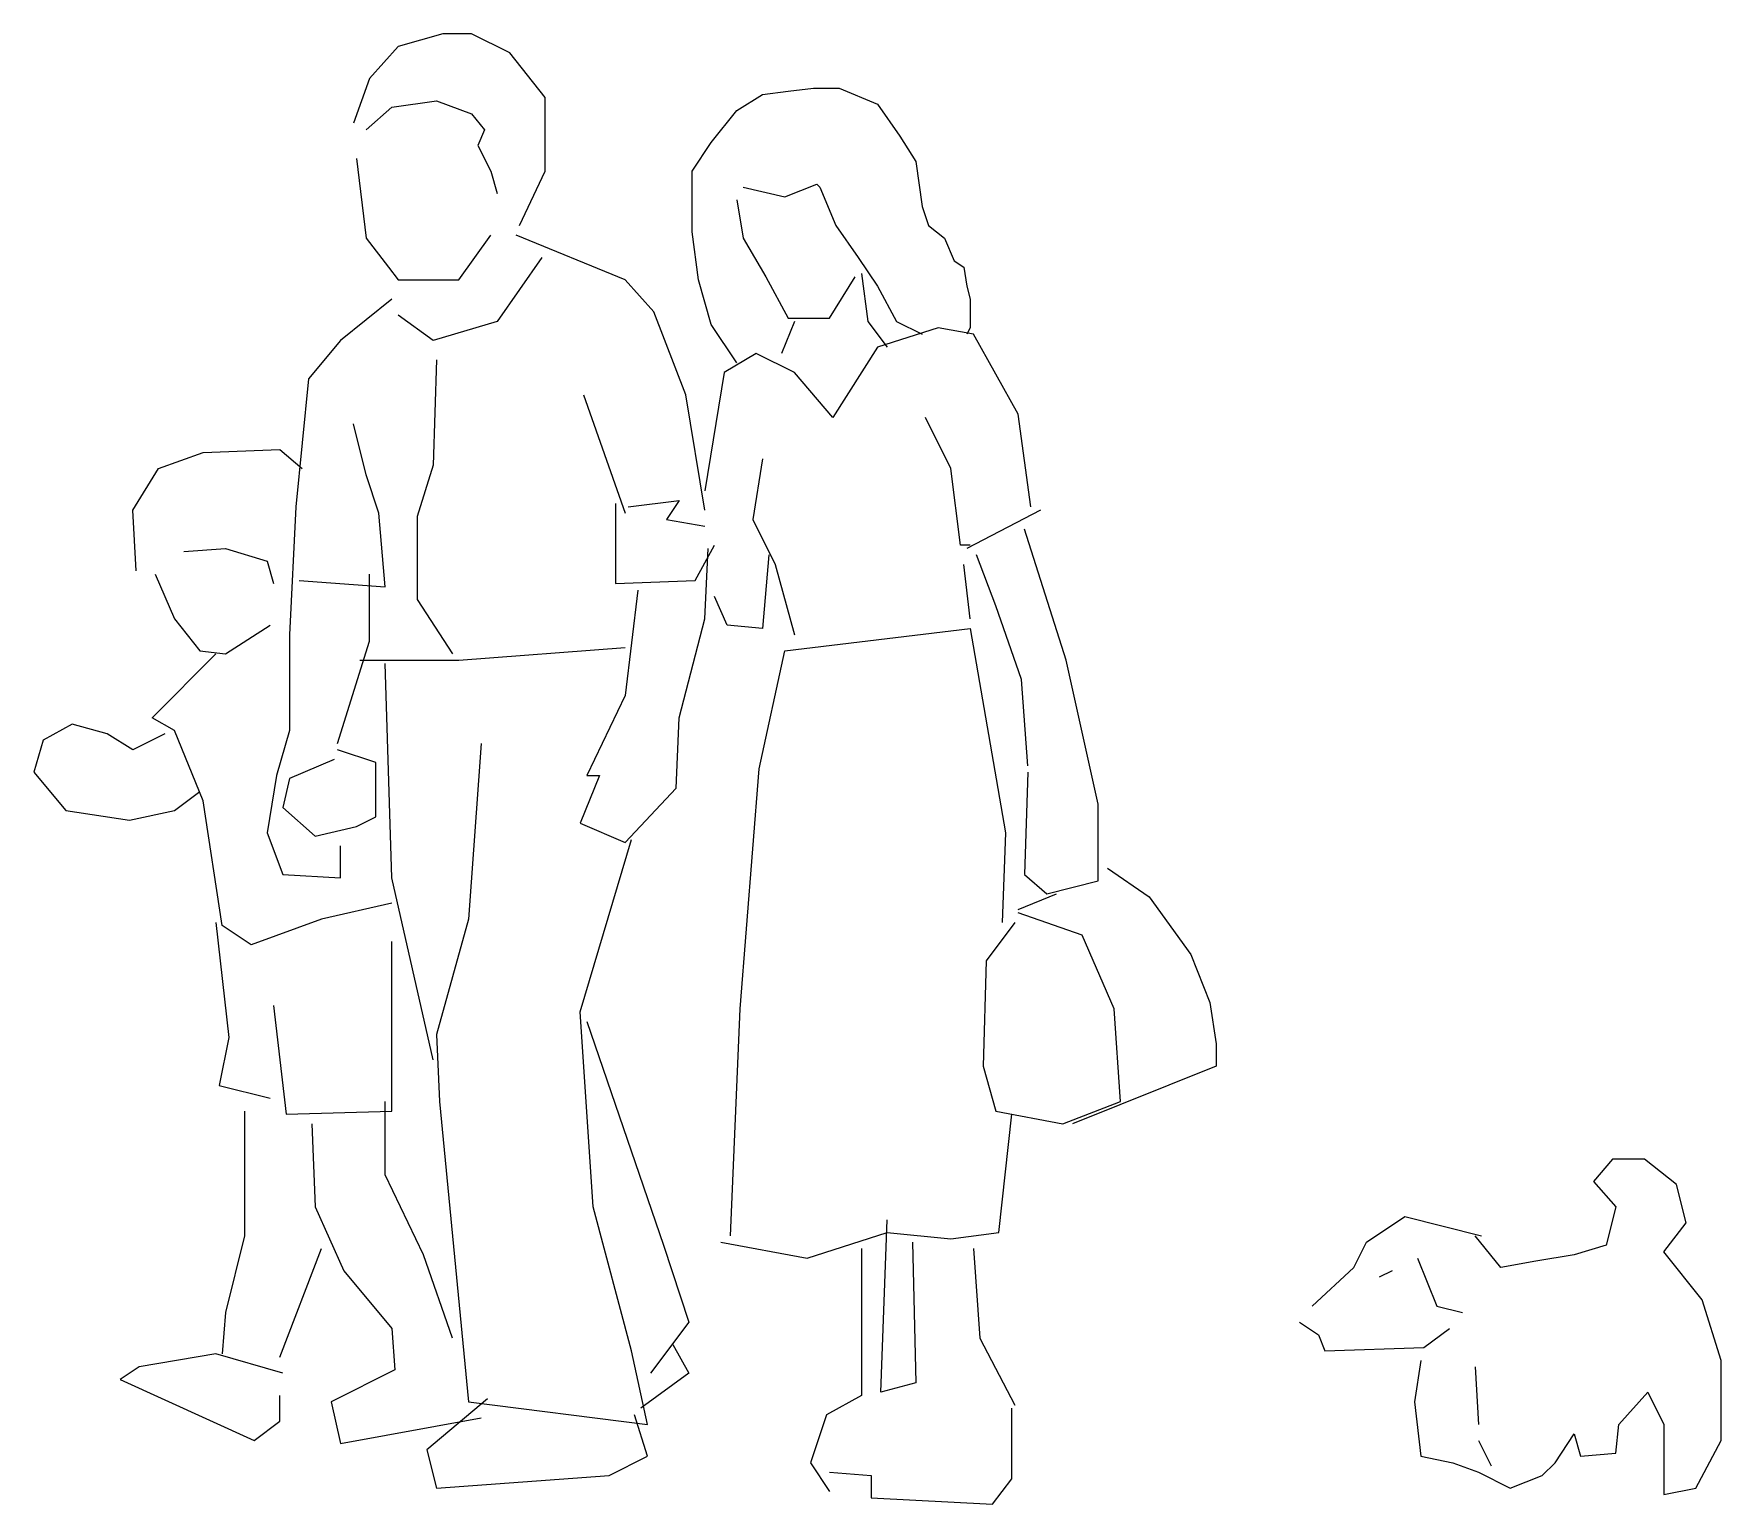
# Model space of a CAD drawing. Extents: x 57579 to 59551, y 18306 to 20024.
import ezdxf

# ---------------------------------------------------------------- set-up
doc = ezdxf.new("R2010")
doc.units = 0
doc.header["$LTSCALE"] = 1270
doc.header["$MEASUREMENT"] = 0
doc.layers.get('0').update_dxf_attribs({"linetype": 'CONTINUOUS'})

msp = doc.modelspace()

# ---------------------------------------------------------------- linework, layer by layer
at = {"linetype": 'CONTINUOUS'}
for p, q in [((58057.2, 20023.9), (58005, 20009)), ((58090.8, 20023.9), (58057.2, 20023.9)), ((58135.6, 20001.5), (58090.8, 20023.9)), ((58005, 20009), (57971.4, 19971.7)), ((58176.7, 19949.3), (58135.6, 20001.5)), ((57971.4, 19971.7), (57952.7, 19919.4)), ((58400.8, 19934.3), (58430.6, 19953)), ((58430.6, 19953), (58460.5, 19956.7)), ((58460.5, 19956.7), (58490.4, 19960.5)), ((58490.4, 19960.5), (58520.2, 19960.5)), ((58520.2, 19960.5), (58565.1, 19941.8)), ((57967.6, 19911.9), (57997.5, 19938.1)), ((57997.5, 19938.1), (58049.8, 19945.5)), ((58049.8, 19945.5), (58090.8, 19930.6)), ((58176.7, 19863.4), (58176.7, 19949.3)), ((58370.9, 19897), (58400.8, 19934.3)), ((58565.1, 19941.8), (58591.2, 19904.5)), ((58090.8, 19930.6), (58105.8, 19911.9)), ((58105.8, 19911.9), (58098.3, 19893.3)), ((58098.3, 19893.3), (58113.2, 19863.4)), ((58348.5, 19863.4), (58370.9, 19897)), ((58591.2, 19904.5), (58609.8, 19874.6)), ((57956.4, 19878.3), (57967.6, 19785)), ((58609.8, 19874.6), (58617.3, 19822.3)), ((58113.2, 19863.4), (58120.7, 19837.3)), ((58146.9, 19799.9), (58176.7, 19863.4)), ((58348.5, 19792.4), (58348.5, 19863.4)), ((58408.2, 19844.7), (58456.8, 19833.5)), ((58456.8, 19833.5), (58494.1, 19848.4)), ((58494.1, 19848.4), (58497.8, 19844.7)), ((58497.8, 19844.7), (58516.5, 19799.9)), ((58400.8, 19829.8), (58408.2, 19785)), ((58617.3, 19822.3), (58624.8, 19799.9)), ((58516.5, 19799.9), (58542.6, 19762.6)), ((58624.8, 19799.9), (58643.5, 19785)), ((57967.6, 19785), (57993.8, 19751.4)), ((58075.9, 19736.4), (58113.2, 19788.7)), ((58270.1, 19736.4), (58143.1, 19788.7)), ((58355.9, 19736.4), (58348.5, 19792.4)), ((58408.2, 19785), (58434.4, 19740.2)), ((58643.5, 19785), (58654.7, 19758.8)), ((58173, 19762.6), (58120.7, 19687.9)), ((58542.6, 19762.6), (58565.1, 19729)), ((58654.7, 19758.8), (58665.9, 19751.4)), ((57993.8, 19751.4), (58005, 19736.4)), ((58005, 19736.4), (58075.9, 19736.4)), ((58303.7, 19699.1), (58270.1, 19736.4)), ((58370.9, 19684.2), (58355.9, 19736.4)), ((58434.4, 19740.2), (58460.5, 19691.6)), ((58509, 19691.6), (58538.9, 19740.2)), ((58546.4, 19743.9), (58553.8, 19687.9)), ((58665.9, 19751.4), (58669.6, 19729)), ((58565.1, 19729), (58587.4, 19687.9)), ((58669.6, 19729), (58673.3, 19714)), ((57997.5, 19714), (57937.8, 19665.5)), ((58046, 19665.5), (58005, 19695.4)), ((58341, 19602), (58303.7, 19699.1)), ((58673.3, 19714), (58673.3, 19680.4)), ((58120.7, 19687.9), (58046, 19665.5)), ((58400.8, 19639.4), (58370.9, 19684.2)), ((58468, 19687.9), (58453, 19650.6)), ((58460.5, 19691.6), (58509, 19691.6)), ((58553.8, 19687.9), (58576.2, 19658)), ((58636, 19680.4), (58565.1, 19658)), ((58587.4, 19687.9), (58617.3, 19673)), ((58677.1, 19673), (58636, 19680.4)), ((58673.3, 19680.4), (58669.6, 19673)), ((57937.8, 19665.5), (57900.4, 19620.7)), ((58565.1, 19658), (58512.8, 19575.9)), ((58729.3, 19579.6), (58677.1, 19673)), ((58049.8, 19643.1), (58046, 19519.9)), ((58423.2, 19650.6), (58385.8, 19628.1)), ((58468, 19628.1), (58423.2, 19650.6)), ((57900.4, 19620.7), (57885.5, 19471.3)), ((58385.8, 19628.1), (58363.4, 19490)), ((58512.8, 19575.9), (58468, 19628.1)), ((58221.5, 19602), (58270.1, 19463.9)), ((58363.4, 19467.6), (58341, 19602)), ((58744.3, 19471.3), (58729.3, 19579.6)), ((57967.6, 19508.7), (57952.7, 19568.4)), ((58650.9, 19516.1), (58621.1, 19575.9)), ((57777.2, 19534.8), (57866.8, 19538.5)), ((57866.8, 19538.5), (57893, 19516.1)), ((57724.9, 19516.1), (57777.2, 19534.8)), ((58046, 19519.9), (58027.4, 19460.1)), ((58430.6, 19527.3), (58419.4, 19456.4)), ((57695.1, 19467.6), (57724.9, 19516.1)), ((57982.6, 19463.9), (57967.6, 19508.7)), ((58662.1, 19426.5), (58650.9, 19516.1)), ((58273.8, 19471.3), (58333.5, 19478.8)), ((58333.5, 19478.8), (58318.6, 19456.4)), ((57698.8, 19396.7), (57695.1, 19467.6)), ((57885.5, 19471.3), (57878, 19322)), ((57990, 19378), (57982.6, 19463.9)), ((58027.4, 19460.1), (58027.4, 19363.1)), ((58258.9, 19475.1), (58258.9, 19381.7)), ((58755.5, 19467.6), (58669.6, 19422.8)), ((58318.6, 19456.4), (58363.4, 19448.9)), ((58419.4, 19456.4), (58445.6, 19404.1)), ((58785.3, 19292.1), (58736.8, 19445.2)), ((57754.8, 19419.1), (57803.3, 19422.8)), ((57803.3, 19422.8), (57851.9, 19407.9)), ((58352.2, 19385.5), (58374.6, 19426.5)), ((58363.4, 19340.6), (58367.2, 19422.8)), ((58673.3, 19426.5), (58662.1, 19426.5)), ((57851.9, 19407.9), (57859.3, 19381.7)), ((58438.1, 19415.3), (58430.6, 19329.4)), ((58445.6, 19404.1), (58468, 19322)), ((58673.3, 19340.6), (58665.9, 19404.1)), ((58703.2, 19355.6), (58680.8, 19415.3)), ((57721.2, 19392.9), (57743.6, 19340.6)), ((57889.2, 19385.5), (57990, 19378)), ((57971.4, 19314.5), (57971.4, 19392.9)), ((58258.9, 19381.7), (58352.2, 19385.5)), ((58027.4, 19363.1), (58068.4, 19299.6)), ((58285, 19374.2), (58270.1, 19251)), ((58389.6, 19333.2), (58374.6, 19366.8)), ((57743.6, 19340.6), (57773.5, 19303.3)), ((58333.5, 19224.9), (58363.4, 19340.6)), ((58733.1, 19269.7), (58703.2, 19355.6)), ((57803.3, 19299.6), (57855.6, 19333.2)), ((57878, 19322), (57878, 19210)), ((58430.6, 19329.4), (58389.6, 19333.2)), ((58456.8, 19303.3), (58673.3, 19329.4)), ((58673.3, 19329.4), (58714.4, 19090.5)), ((57773.5, 19303.3), (57803.3, 19299.6)), ((57934, 19195), (57971.4, 19314.5)), ((58075.9, 19292.1), (58270.1, 19307)), ((58426.9, 19165.2), (58456.8, 19303.3)), ((57717.5, 19224.9), (57792.1, 19299.6)), ((57960.2, 19292.1), (58075.9, 19292.1)), ((57997.5, 19038.2), (57990, 19288.4)), ((58822.7, 19124.1), (58785.3, 19292.1)), ((58740.5, 19168.9), (58733.1, 19269.7)), ((58270.1, 19251), (58225.3, 19157.7)), ((57743.6, 19210), (57717.5, 19224.9)), ((58329.8, 19142.8), (58333.5, 19224.9)), ((57624.1, 19217.4), (57590.5, 19198.8)), ((57665.2, 19206.2), (57624.1, 19217.4)), ((57695.1, 19187.6), (57665.2, 19206.2)), ((57732.4, 19206.2), (57695.1, 19187.6)), ((57777.2, 19127.8), (57743.6, 19210)), ((57878, 19210), (57863.1, 19157.7)), ((57590.5, 19198.8), (57579.3, 19161.4)), ((57978.8, 19172.6), (57934, 19187.6)), ((58102, 19195), (58087.1, 18989.7)), ((57930.3, 19176.4), (57878, 19153.9)), ((57978.8, 19109.1), (57978.8, 19172.6)), ((58404.5, 18885.1), (58426.9, 19165.2)), ((57579.3, 19161.4), (57616.7, 19116.6)), ((57863.1, 19157.7), (57851.9, 19090.5)), ((57878, 19153.9), (57870.5, 19120.3)), ((58240.2, 19157.7), (58217.8, 19101.7)), ((58225.3, 19157.7), (58240.2, 19157.7)), ((58740.5, 19161.4), (58736.8, 19041.9)), ((57743.6, 19116.6), (57773.5, 19139)), ((57799.6, 18982.2), (57777.2, 19127.8)), ((58270.1, 19079.3), (58329.8, 19142.8)), ((58822.7, 19034.5), (58822.7, 19124.1)), ((57616.7, 19116.6), (57691.3, 19105.4)), ((57691.3, 19105.4), (57743.6, 19116.6)), ((57870.5, 19120.3), (57907.9, 19086.7)), ((57956.4, 19097.9), (57978.8, 19109.1)), ((57851.9, 19090.5), (57870.5, 19041.9)), ((57907.9, 19086.7), (57956.4, 19097.9)), ((58217.8, 19101.7), (58270.1, 19079.3)), ((58714.4, 19090.5), (58710.7, 18985.9)), ((57937.8, 19038.2), (57937.8, 19075.5)), ((58217.8, 18881.4), (58277.5, 19083)), ((58833.9, 19049.4), (58882.4, 19015.8)), ((57870.5, 19041.9), (57937.8, 19038.2)), ((58046, 18825.4), (57997.5, 19038.2)), ((58736.8, 19041.9), (58762.9, 19019.5)), ((58762.9, 19019.5), (58822.7, 19034.5)), ((57997.5, 19008.3), (57915.4, 18989.7)), ((58729.3, 19000.9), (58774.1, 19019.5)), ((58882.4, 19015.8), (58931, 18948.6)), ((57792.1, 18985.9), (57807.1, 18851.5)), ((57915.4, 18989.7), (57833.2, 18959.8)), ((58087.1, 18989.7), (58049.8, 18855.2)), ((58725.6, 18985.9), (58692, 18941.1)), ((58804, 18971), (58729.3, 18997.1)), ((57833.2, 18959.8), (57799.6, 18982.2)), ((58841.4, 18885.1), (58804, 18971)), ((57997.5, 18765.6), (57997.5, 18963.5)), ((58931, 18948.6), (58953.4, 18892.6)), ((58692, 18941.1), (58688.3, 18817.9)), ((57859.3, 18888.9), (57874.3, 18761.9)), ((58953.4, 18892.6), (58960.8, 18844)), ((58232.7, 18653.6), (58217.8, 18881.4)), ((58225.3, 18870.2), (58314.9, 18608.8)), ((58393.3, 18620), (58404.5, 18885.1)), ((58848.8, 18776.8), (58841.4, 18885.1)), ((57807.1, 18851.5), (57795.9, 18795.5)), ((58049.8, 18855.2), (58053.5, 18776.8)), ((58960.8, 18844), (58960.8, 18817.9)), ((58688.3, 18817.9), (58703.2, 18765.6)), ((58960.8, 18817.9), (58792.8, 18750.7)), ((57795.9, 18795.5), (57855.6, 18780.6)), ((57990, 18691), (57990, 18776.8)), ((58053.5, 18776.8), (58087.1, 18425.8)), ((58781.6, 18750.7), (58848.8, 18776.8)), ((57825.7, 18765.6), (57825.7, 18620)), ((57874.3, 18761.9), (57997.5, 18765.6)), ((57904.1, 18750.7), (57907.9, 18653.6)), ((58703.2, 18765.6), (58781.6, 18750.7)), ((58706.9, 18623.7), (58721.9, 18761.9)), ((59423.8, 18709.6), (59401.4, 18683.5)), ((59461.2, 18709.6), (59423.8, 18709.6)), ((59498.5, 18679.8), (59461.2, 18709.6)), ((58034.8, 18597.6), (57990, 18691)), ((59401.4, 18683.5), (59427.6, 18653.6)), ((59509.7, 18635), (59498.5, 18679.8)), ((57907.9, 18653.6), (57941.5, 18578.9)), ((58277.5, 18485.6), (58232.7, 18653.6)), ((59427.6, 18653.6), (59416.4, 18608.8)), ((58568.8, 18437.1), (58576.2, 18638.7)), ((59136.3, 18612.5), (59181.1, 18642.4)), ((59181.1, 18642.4), (59270.7, 18620)), ((59483.6, 18601.3), (59509.7, 18635)), ((57825.7, 18620), (57803.3, 18530.4)), ((58382.1, 18612.5), (58482.9, 18593.9)), ((58482.9, 18593.9), (58576.2, 18623.7)), ((58576.2, 18623.7), (58650.9, 18616.3)), ((58606.1, 18612.5), (58609.8, 18448.2)), ((58650.9, 18616.3), (58706.9, 18623.7)), ((59121.4, 18582.7), (59136.3, 18612.5)), ((59293.1, 18582.7), (59263.3, 18620)), ((57866.8, 18478.1), (57915.4, 18605.1)), ((58068.4, 18500.5), (58034.8, 18597.6)), ((58314.9, 18608.8), (58344.8, 18519.2)), ((58546.4, 18605.1), (58546.4, 18433.3)), ((58677.1, 18605.1), (58684.5, 18500.5)), ((59196.1, 18593.9), (59218.5, 18537.9)), ((59379, 18597.6), (59334.2, 18590.1)), ((59416.4, 18608.8), (59379, 18597.6)), ((59528.4, 18545.3), (59483.6, 18601.3)), ((57941.5, 18578.9), (57997.5, 18511.7)), ((59072.9, 18537.9), (59121.4, 18582.7)), ((59166.2, 18578.9), (59151.3, 18571.5)), ((59334.2, 18590.1), (59293.1, 18582.7)), ((59218.5, 18537.9), (59248.3, 18530.4)), ((59550.8, 18474.4), (59528.4, 18545.3)), ((57803.3, 18530.4), (57799.6, 18481.9)), ((58344.8, 18519.2), (58299.9, 18459.5)), ((59057.9, 18519.2), (59080.3, 18504.3)), ((57997.5, 18511.7), (58001.2, 18463.2)), ((58326.1, 18493.1), (58344.8, 18459.5)), ((58684.5, 18500.5), (58725.6, 18422.1)), ((59080.3, 18504.3), (59087.8, 18485.6)), ((59203.5, 18489.3), (59233.4, 18511.7)), ((57792.1, 18481.9), (57702.5, 18466.9)), ((57870.5, 18459.5), (57792.1, 18481.9)), ((58296.2, 18399.7), (58277.5, 18485.6)), ((59087.8, 18485.6), (59203.5, 18489.3)), ((59199.8, 18474.4), (59192.3, 18425.8)), ((59550.8, 18381), (59550.8, 18474.4)), ((57702.5, 18466.9), (57680.1, 18452)), ((58001.2, 18463.2), (57926.6, 18425.8)), ((58344.8, 18459.5), (58288.7, 18418.4)), ((59263.3, 18466.9), (59267, 18399.7)), ((57680.1, 18452), (57836.9, 18381)), ((57866.8, 18403.4), (57866.8, 18433.3)), ((58546.4, 18433.3), (58505.3, 18410.9)), ((58609.8, 18448.2), (58568.8, 18437.1)), ((59431.3, 18399.7), (59464.9, 18437.1)), ((59464.9, 18437.1), (59483.6, 18399.7)), ((57926.6, 18425.8), (57937.8, 18377.3)), ((58109.5, 18429.6), (58038.6, 18369.8)), ((58087.1, 18425.8), (58296.2, 18399.7)), ((58721.9, 18336.2), (58721.9, 18418.4)), ((59192.3, 18425.8), (59199.8, 18362.4)), ((57836.9, 18381), (57866.8, 18403.4)), ((57937.8, 18377.3), (58102, 18407.2)), ((58296.2, 18362.4), (58281.3, 18410.9)), ((58505.3, 18410.9), (58486.6, 18354.9)), ((59427.6, 18366.1), (59431.3, 18399.7)), ((59483.6, 18399.7), (59483.6, 18317.6)), ((59267, 18381), (59281.9, 18351.2)), ((59356.6, 18354.9), (59379, 18388.5)), ((59379, 18388.5), (59386.5, 18362.4)), ((59520.9, 18325), (59550.8, 18381)), ((58038.6, 18369.8), (58049.8, 18325)), ((58251.4, 18340), (58296.2, 18362.4)), ((58486.6, 18354.9), (58509, 18321.3)), ((59199.8, 18362.4), (59237.1, 18354.9)), ((59237.1, 18354.9), (59267, 18343.7)), ((59341.7, 18340), (59356.6, 18354.9)), ((59386.5, 18362.4), (59427.6, 18366.1)), ((58049.8, 18325), (58251.4, 18340)), ((58509, 18343.7), (58557.6, 18340)), ((58557.6, 18340), (58557.6, 18313.8)), ((58699.5, 18306.4), (58721.9, 18336.2)), ((59267, 18343.7), (59304.3, 18325)), ((59304.3, 18325), (59341.7, 18340)), ((59483.6, 18317.6), (59520.9, 18325)), ((58557.6, 18313.8), (58699.5, 18306.4))]:
    msp.add_line(p, q, dxfattribs=at)

doc.saveas('drawing.dxf')
